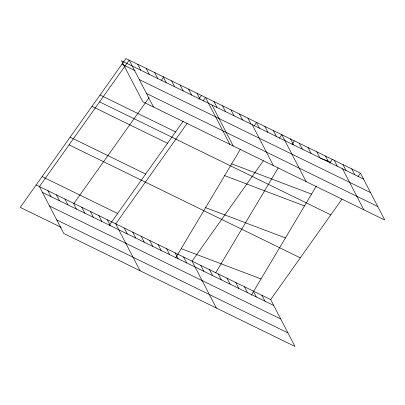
<?xml version="1.0" encoding="UTF-8"?>
<svg xmlns="http://www.w3.org/2000/svg" width="405" height="405" viewBox="0 0 405 405"><rect width="100%" height="100%" fill="white"/><g stroke="black" fill="none" stroke-linecap="round" stroke-linejoin="round"><path stroke-width="0.61" d="M175.694 257.869L240.393 149.187M254.137 126.092L256.4 122.295M215.774 272.742L278.149 167.964M292.051 144.62L294.313 140.819M251.338 295.21L316.386 185.946M329.923 163.2L332.221 159.342M73.933 203.426L149.111 97.554M161.155 80.595L163.711 77.001M109.264 225.317L183.232 121.141M198.921 99.048L201.472 95.453M187.049 123.444L115.744 223.859L140.049 270.753M203.082 100.865L205.522 97.428L229.827 144.322M263.356 160.734L192.051 261.149L216.356 308.038M279.389 138.156L281.824 134.718L306.134 181.607M153.52 107.031L129.215 60.142L39.442 186.573L63.747 233.462L294.977 346.457L270.667 299.568L341.972 199.149M358.005 176.57L360.445 173.137L125.945 58.543L20.25 207.39L61.14 227.372M320.517 158.299L330.571 162.116M231.675 163.828L311.516 194.122M224.648 175.633L304.489 205.922M205.593 207.638L285.439 237.927M181.182 248.645L261.028 278.934M363.503 179.035L121.566 60.811L142.813 101.802L384.75 220.026L360.445 173.137M121.91 64.223L134.976 70.607M139.285 79.567L370.514 192.562M146.509 93.504L377.738 206.499M100.05 95.008L175.583 131.919M99.59 101.863L330.819 214.858M91.986 106.363L167.518 143.274M70.126 137.153L145.653 174.064M69.068 144.853L300.297 257.843M42.11 176.605L117.642 213.511M36.166 184.974L270.667 299.568M42.495 192.471L273.724 305.466M49.506 205.998L280.736 318.993M56.735 219.935L287.965 332.93M351.707 168.865L354.765 174.763M342.974 164.597L346.032 170.495M342.569 168.804L363.817 209.795M334.236 160.329L337.294 166.227M325.504 156.062L328.561 161.959M316.766 151.794L319.823 157.692M308.033 147.521L311.091 153.424M299.295 143.254L302.353 149.151M290.562 138.986L293.62 144.884M273.35 130.577L276.407 136.475M264.87 126.431L267.928 132.329M256.39 122.29L259.448 128.188M252.168 124.629L273.416 165.62M247.911 118.144L250.968 124.041M239.436 114.002L242.494 119.9M230.956 109.861L234.014 115.759M222.477 105.715L225.534 111.613M213.997 101.574L217.055 107.472M211.967 104.981L233.214 145.977M197.043 93.287L200.1 99.184M188.563 89.146L191.621 95.043M180.083 84.999L183.141 90.897M171.609 80.858L174.666 86.756M163.129 76.717L166.187 82.615M154.649 72.571L157.707 78.469M146.17 68.43L149.227 74.328M261.934 295.296L264.992 301.193M137.695 64.284L140.753 70.181M253.196 291.028L256.254 296.926M244.463 286.76L247.521 292.658M235.73 282.493L238.783 288.39M226.992 278.225L230.05 284.123M218.26 273.952L221.312 279.85M209.522 269.684L212.579 275.582M200.789 265.417L203.842 271.315M183.571 257.003L186.629 262.906M175.097 252.862L178.149 258.76M166.617 248.721L169.675 254.618M158.137 244.574L161.195 250.472M149.658 240.433L152.715 246.331M141.183 236.292L144.236 242.19M132.703 232.146L135.761 238.044M124.224 228.005L127.281 233.903M107.269 219.718L110.322 225.615M98.79 215.576L101.847 221.474M90.31 211.43L93.368 217.328M81.83 207.289L84.888 213.187M73.356 203.143L76.408 209.046M64.876 199.002L67.934 204.9M56.396 194.861L59.454 200.758M47.917 190.715L50.974 196.612"/></g></svg>
